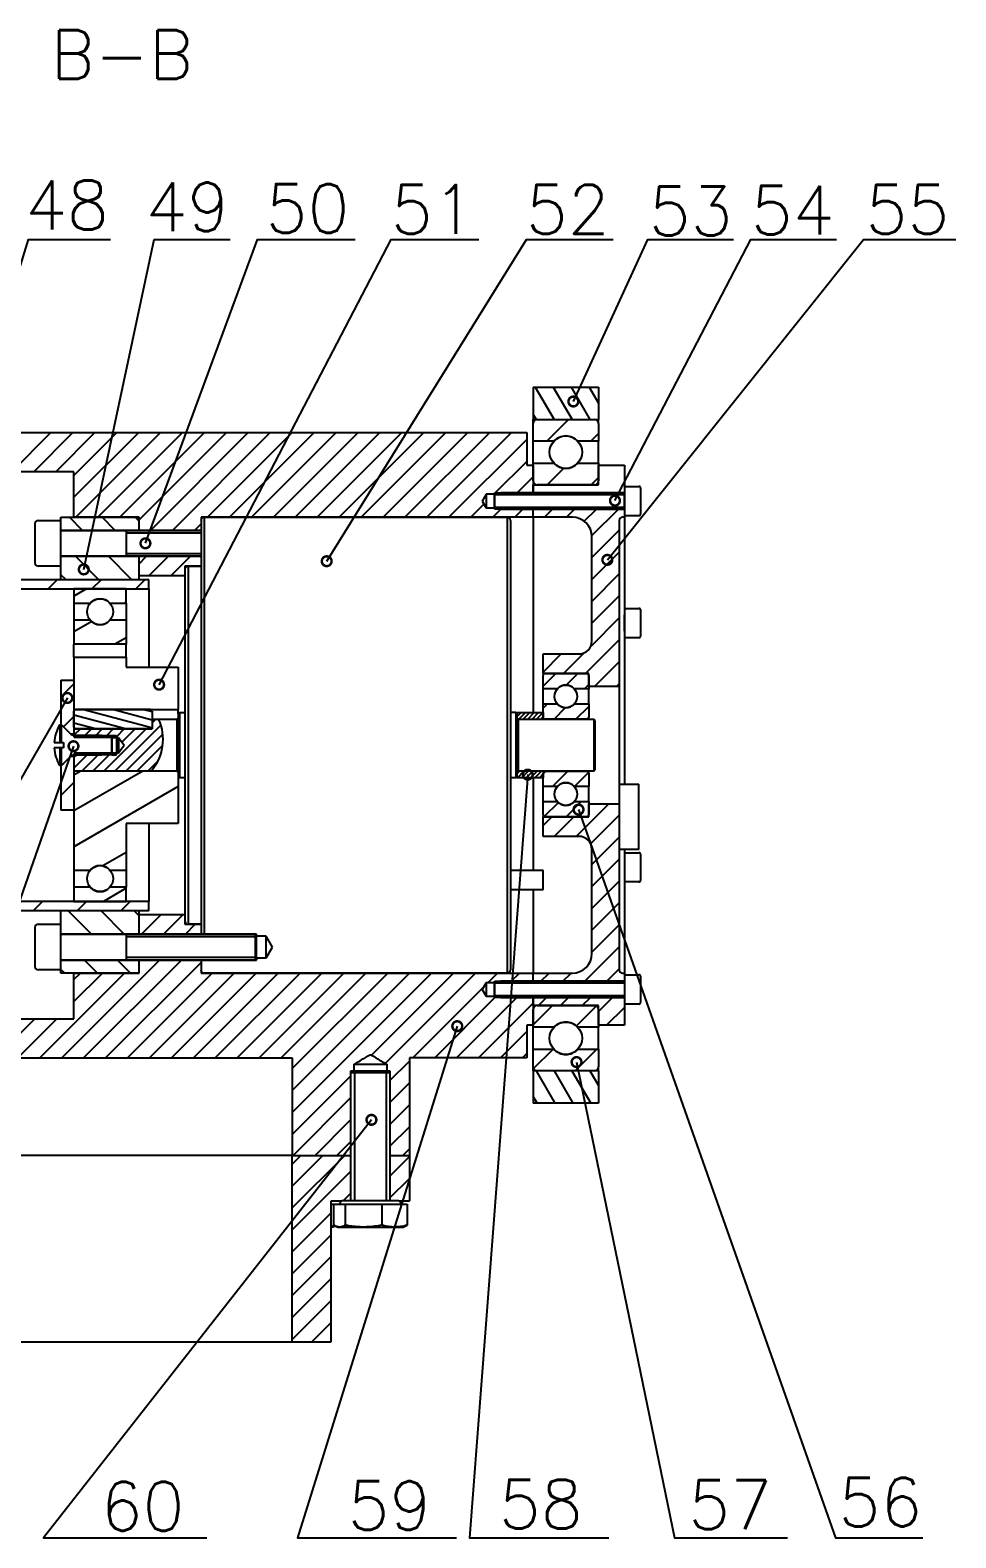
# Model space of a CAD drawing. Header units: millimetres. Extents: x 56 to 1245, y 45 to 886.
# Drawn here: x 394.1 to 488.9, y 575.8 to 730.1 of the extents above; entities that cross this region are included whole.
import ezdxf
from ezdxf.enums import TextEntityAlignment as Align

# ---------------------------------------------------------------- set-up
doc = ezdxf.new("R2010")
doc.units = ezdxf.units.MM
doc.layers.get('0').update_dxf_attribs({"color": 3})
doc.layers.add('细实线', color=3, linetype='Continuous', lineweight=13)
doc.styles.get("Standard").update_dxf_attribs({"font": 'txt', "bigfont": 'gbcbig.shx'})

# ---------------------------------------------------------------- blocks, each defined once
blk = doc.blocks.new('_DotSmall')
at = {"color": 0, "linetype": 'ByBlock', "const_width": 0.5}
blk.add_lwpolyline([(-0.0625, 0, 1), (0.0625, 0, 1)], format="xyb", close=True, dxfattribs=at)

msp = doc.modelspace()

# ---------------------------------------------------------------- linework, layer by layer
at = {"layer": 'Defpoints', "linetype": 'Continuous', "lineweight": -3}
for p, q in [((445.62, 693.58), (452.29, 693.58)), ((445.62, 693.58), (445.62, 690.25)), ((445.83, 693.58), (447.75, 690.25)), ((447.66, 693.58), (449.59, 690.25)), ((449.49, 693.58), (451.42, 690.25)), ((451.33, 693.58), (452.29, 691.92)), ((452.29, 693.58), (452.29, 690.25)), ((445.62, 690.77), (445.92, 690.25)), ((445.62, 690.25), (452.29, 690.25)), ((445.62, 689.85), (445.62, 690.25)), ((446.02, 690.25), (451.89, 690.25)), ((447.01, 688.03), (449.23, 690.25)), ((452.29, 689.85), (452.29, 690.25)), ((363.62, 688.91), (444.95, 688.91)), ((392.26, 684.91), (396.26, 688.91)), ((394.5, 684.91), (398.5, 688.91)), ((396.75, 684.91), (400.75, 688.91)), ((398.62, 684.54), (402.99, 688.91)), ((398.62, 682.3), (405.24, 688.91)), ((398.82, 680.25), (407.48, 688.91)), ((401.06, 680.25), (409.73, 688.91)), ((403.31, 680.25), (411.97, 688.91)), ((405.29, 679.98), (414.22, 688.91)), ((406.46, 678.91), (416.46, 688.91)), ((408.71, 678.91), (418.71, 688.91)), ((412.29, 680.25), (420.95, 688.91)), ((414.53, 680.25), (423.2, 688.91)), ((416.78, 680.25), (425.44, 688.91)), ((419.02, 680.25), (427.69, 688.91)), ((421.27, 680.25), (429.93, 688.91)), ((423.51, 680.25), (432.18, 688.91)), ((425.76, 680.25), (434.42, 688.91)), ((428, 680.25), (436.67, 688.91)), ((430.25, 680.25), (438.91, 688.91)), ((432.49, 680.25), (441.16, 688.91)), ((434.74, 680.25), (443.4, 688.91)), ((444.95, 688.91), (444.95, 685.58)), ((445.62, 688.03), (445.62, 689.85)), ((451.5, 688.03), (452.29, 688.82)), ((452.29, 689.85), (452.29, 688.03)), ((436.98, 680.25), (444.95, 688.22)), ((447.72, 688.03), (445.62, 688.03)), ((445.62, 685.8), (445.62, 688.03)), ((452.29, 688.03), (450.19, 688.03)), ((452.29, 685.8), (452.29, 688.03)), ((441.73, 682.75), (444.95, 685.97)), ((444.95, 685.58), (445.62, 685.58)), ((445.62, 685.8), (447.72, 685.8)), ((445.62, 683.98), (445.62, 685.8)), ((445.62, 685.58), (445.62, 682.75)), ((450.19, 685.8), (452.29, 685.8)), ((452.29, 685.8), (452.29, 683.98)), ((452.29, 685.58), (454.95, 685.58)), ((452.29, 683.58), (452.29, 685.58)), ((454.95, 685.58), (454.95, 682.75)), ((398.62, 684.91), (363.62, 684.91)), ((398.62, 680.25), (398.62, 684.91)), ((443.97, 682.75), (445.62, 684.4)), ((447.05, 683.58), (448.74, 685.27)), ((451.54, 683.58), (452.29, 684.33)), ((440.79, 682.6), (440.38, 681.91)), ((441.62, 682.6), (440.79, 682.6)), ((440.79, 682.6), (440.79, 681.23)), ((441.58, 682.6), (441.62, 682.64)), ((441.62, 682.68), (441.69, 682.75)), ((441.62, 682.68), (441.62, 681.15)), ((441.62, 682.59), (454.95, 682.59)), ((441.69, 682.75), (454.95, 682.75)), ((441.69, 681.08), (441.69, 682.75)), ((445.62, 682.75), (442.29, 682.75)), ((442.29, 682.75), (442.29, 682.6)), ((442.29, 682.59), (442.29, 682.6)), ((445.62, 683.58), (452.29, 683.58)), ((445.62, 682.75), (445.62, 683.58)), ((454.95, 682.75), (445.62, 682.75)), ((451.89, 683.58), (446.02, 683.58)), ((454.95, 683.41), (456.41, 683.41)), ((454.95, 683.41), (454.95, 680.42)), ((454.95, 681.15), (454.95, 682.75)), ((456.62, 680.62), (456.62, 683.21)), ((439.23, 680.25), (440.57, 681.59)), ((440.38, 681.91), (440.79, 681.23)), ((440.79, 681.23), (441.62, 681.23)), ((441.47, 680.25), (442.31, 681.08)), ((454.95, 681.24), (441.62, 681.24)), ((441.69, 681.08), (441.62, 681.15)), ((441.62, 681.15), (441.62, 681.15)), ((454.95, 681.08), (441.69, 681.08)), ((442.29, 681.23), (442.29, 681.24)), ((442.29, 681.23), (442.29, 681.08)), ((442.29, 681.08), (445.62, 681.08)), ((443.72, 680.25), (444.55, 681.08)), ((445.62, 680.25), (445.62, 681.08)), ((445.62, 681.08), (454.95, 681.08)), ((446.76, 680.25), (447.59, 681.08)), ((449.01, 680.25), (449.84, 681.08)), ((450.84, 679.84), (452.09, 681.08)), ((451.62, 678.37), (454.33, 681.08)), ((454.95, 681.08), (454.95, 681.15)), ((454.95, 681.08), (454.95, 680.25)), ((394.62, 679.58), (394.62, 675.58)), ((394.95, 679.91), (397.29, 679.91)), ((397.29, 680.25), (405.29, 680.25)), ((397.29, 679.91), (397.29, 680.25)), ((397.29, 675.25), (397.29, 679.91)), ((399.48, 678.91), (398.15, 680.25)), ((405.29, 680.25), (398.62, 680.25)), ((402.85, 678.91), (401.51, 680.25)), ((405.29, 679.84), (404.88, 680.25)), ((405.29, 678.91), (405.29, 680.25)), ((410.95, 678.91), (411.62, 679.58)), ((411.62, 680.25), (411.62, 678.91)), ((445.62, 680.25), (411.62, 680.25)), ((411.62, 679.91), (411.62, 675.25)), ((411.95, 680.25), (442.95, 680.25)), ((443.29, 679.91), (443.29, 660.25)), ((449.62, 680.25), (445.62, 680.25)), ((445.62, 680.25), (445.62, 660.25)), ((454.42, 679.91), (454.42, 662.91)), ((454.95, 680.25), (454.75, 680.25)), ((454.95, 680.42), (454.95, 680.41)), ((456.41, 680.41), (454.95, 680.41)), ((454.95, 680.25), (454.95, 652.91)), ((397.29, 678.91), (411.62, 678.91)), ((405.29, 678.91), (397.29, 678.91)), ((403.95, 678.91), (403.95, 678.91)), ((403.95, 678.91), (403.95, 676.25)), ((403.95, 678.66), (411.62, 678.66)), ((411.62, 678.91), (405.29, 678.91)), ((451.62, 676.13), (454.42, 678.93)), ((451.62, 667.58), (451.62, 678.25)), ((411.62, 676.25), (397.29, 676.25)), ((397.29, 676.25), (405.29, 676.25)), ((401.14, 673.88), (398.78, 676.25)), ((404.51, 673.88), (402.15, 676.25)), ((411.62, 676.5), (403.95, 676.5)), ((405.29, 674.25), (405.29, 676.25)), ((405.29, 673.88), (405.29, 676.25)), ((405.29, 676.25), (411.62, 676.25)), ((405.29, 675.49), (406.04, 676.25)), ((406.29, 674.25), (408.29, 676.25)), ((408.53, 674.25), (410.53, 676.25)), ((451.62, 673.88), (454.42, 676.68)), ((397.29, 675.25), (394.95, 675.25)), ((397.29, 673.88), (397.29, 675.25)), ((409.95, 675.25), (409.95, 674.25)), ((411.62, 675.25), (409.95, 675.25)), ((409.95, 674.91), (409.95, 660.25)), ((410.29, 675.25), (411.62, 675.25)), ((377.62, 673.88), (406.29, 673.88)), ((395.97, 672.91), (396.94, 673.88)), ((397.78, 673.88), (397.29, 674.37)), ((397.29, 673.88), (405.29, 673.88)), ((400.46, 672.91), (401.43, 673.88)), ((404.95, 672.91), (405.92, 673.88)), ((409.95, 674.25), (405.29, 674.25)), ((406.29, 672.91), (406.29, 673.88)), ((451.62, 671.64), (454.42, 674.44)), ((377.62, 672.91), (406.29, 672.91)), ((403.95, 672.91), (398.62, 672.91)), ((398.62, 672.91), (398.62, 671.46)), ((399.91, 672.91), (398.62, 672.17)), ((398.62, 671.46), (400.28, 671.46)), ((398.62, 671.46), (398.62, 669.7)), ((402.29, 671.46), (403.95, 671.46)), ((403.95, 671.59), (403.74, 671.46)), ((403.95, 671.46), (403.95, 672.91)), ((403.95, 671.46), (403.95, 669.7)), ((406.29, 672.91), (406.29, 664.91)), ((451.62, 669.39), (454.42, 672.19)), ((451.5, 667.03), (454.42, 669.95)), ((454.95, 670.91), (456.41, 670.91)), ((454.95, 668.65), (454.95, 670.25)), ((456.62, 668.13), (456.62, 670.71)), ((400.28, 669.7), (398.62, 669.7)), ((398.62, 669.7), (398.62, 667.25)), ((400.44, 669.56), (398.62, 668.51)), ((403.95, 669.7), (402.29, 669.7)), ((403.95, 669.7), (403.95, 667.25)), ((454.95, 668.58), (454.95, 668.65)), ((403.95, 667.25), (398.62, 667.25)), ((398.62, 665.91), (398.62, 667.25)), ((403.95, 667.92), (402.79, 667.25)), ((403.95, 665.91), (403.95, 667.25)), ((450.97, 664.25), (454.42, 667.7)), ((456.41, 667.91), (454.95, 667.91)), ((456.62, 668.12), (456.62, 668.13)), ((398.62, 665.91), (403.95, 665.91)), ((398.62, 665.91), (398.62, 660.58)), ((403.95, 665.91), (403.95, 664.91)), ((446.62, 666.25), (450.29, 666.25)), ((446.62, 664.25), (446.62, 666.25)), ((446.62, 664.39), (448.48, 666.25)), ((448.72, 664.25), (450.84, 666.37)), ((451.88, 662.91), (454.42, 665.46)), ((403.95, 664.91), (409.29, 664.91)), ((409.29, 664.91), (409.29, 660.58)), ((451.29, 664.25), (446.62, 664.25)), ((446.62, 664.25), (446.62, 664.05)), ((446.62, 662.95), (447.92, 664.25)), ((446.62, 662.69), (446.62, 664.05)), ((446.82, 664.25), (451.09, 664.25)), ((448.99, 663.07), (450.17, 664.25)), ((451.29, 662.91), (451.29, 664.25)), ((451.29, 664.05), (451.29, 662.69)), ((397.29, 663.58), (398.62, 663.58)), ((397.29, 663.58), (397.29, 659.05)), ((398.62, 663.21), (397.29, 661.88)), ((398.62, 663.58), (398.62, 658.05)), ((448.09, 662.69), (446.62, 662.69)), ((446.62, 661.14), (446.62, 662.69)), ((451.29, 662.69), (449.82, 662.69)), ((450.86, 662.69), (451.29, 663.12)), ((454.42, 662.91), (451.29, 662.91)), ((451.29, 661.14), (451.29, 662.69)), ((454.12, 662.91), (454.42, 663.21)), ((454.42, 662.91), (454.42, 650.91)), ((446.62, 661.14), (448.09, 661.14)), ((446.62, 659.78), (446.62, 661.14)), ((446.62, 660.7), (447.06, 661.14)), ((447.75, 659.58), (448.92, 660.76)), ((449.82, 661.14), (451.29, 661.14)), ((449.99, 659.58), (451.29, 660.88)), ((451.29, 661.14), (451.29, 659.78)), ((398.62, 659.85), (397.56, 658.78)), ((398.79, 660.58), (398.62, 660.41)), ((398.62, 660.58), (409.29, 660.58)), ((398.62, 658.75), (398.62, 660.41)), ((403.89, 658.58), (398.62, 659.99)), ((400.82, 658.58), (398.62, 659.17)), ((406.45, 660.58), (398.79, 660.58)), ((406.56, 658.69), (399.49, 660.58)), ((406.62, 659.49), (402.56, 660.58)), ((406.62, 660.32), (405.63, 660.58)), ((406.62, 660.41), (406.45, 660.58)), ((406.62, 660.41), (406.62, 658.75)), ((406.62, 659.58), (409.15, 659.58)), ((406.62, 659.58), (406.62, 658.58)), ((407.01, 659.58), (406.62, 659.19)), ((409.15, 659.58), (409.29, 659.71)), ((409.29, 660.11), (409.29, 660.58)), ((409.42, 660.25), (409.29, 660.11)), ((409.29, 660.11), (409.29, 659.71)), ((409.42, 660.25), (409.95, 660.25)), ((443.95, 660.11), (443.82, 660.25)), ((443.95, 660.25), (446.62, 660.25)), ((443.95, 660.25), (443.95, 659.71)), ((443.95, 659.83), (444.37, 660.25)), ((443.95, 660.11), (443.95, 659.71)), ((443.95, 659.71), (444.09, 659.58)), ((444.09, 659.58), (446.62, 659.58)), ((444.09, 659.58), (451.82, 659.58)), ((444.15, 659.58), (444.82, 660.25)), ((444.6, 659.58), (445.27, 660.25)), ((445.05, 659.58), (445.72, 660.25)), ((445.5, 659.58), (446.17, 660.25)), ((445.95, 659.58), (446.62, 660.25)), ((446.4, 659.58), (446.62, 659.8)), ((446.62, 660.25), (446.62, 659.58)), ((451.09, 659.58), (446.82, 659.58)), ((451.29, 659.58), (451.29, 659.78)), ((451.95, 659.45), (451.82, 659.58)), ((451.95, 654.38), (451.95, 659.45)), ((397.16, 659), (397.32, 659)), ((397.16, 659), (397.16, 657.18)), ((398.26, 658.07), (397.29, 659.05)), ((397.29, 659), (397.29, 659.05)), ((397.32, 659), (397.54, 658.78)), ((397.32, 659), (397.32, 657.18)), ((397.54, 658.8), (398.26, 658.07)), ((397.54, 658.78), (397.54, 658.8)), ((398.62, 658.05), (398.29, 658.05)), ((398.62, 658.75), (398.79, 658.58)), ((398.62, 658.58), (406.62, 658.58)), ((398.62, 658.58), (398.62, 657.92)), ((399.28, 658.58), (398.62, 657.93)), ((398.64, 657.91), (402.5, 657.91)), ((401.42, 657.91), (398.64, 657.91)), ((398.64, 657.73), (402.5, 657.73)), ((406.45, 658.58), (398.79, 658.58)), ((400.4, 658.58), (399.73, 657.91)), ((401.52, 658.58), (400.86, 657.91)), ((406.01, 658.58), (401.68, 654.25)), ((402.64, 658.58), (401.98, 657.91)), ((402.5, 657.91), (402.5, 655.91)), ((402.5, 655.99), (402.5, 657.91)), ((407.52, 658.97), (402.8, 654.25)), ((402.96, 657.77), (402.88, 657.69)), ((403.77, 658.58), (402.96, 657.77)), ((404.89, 658.58), (403.53, 657.22)), ((407.71, 658.04), (403.92, 654.25)), ((406.45, 658.58), (406.62, 658.75)), ((396.59, 657.18), (397.17, 657.18)), ((397.17, 656.65), (396.59, 656.65)), ((397.16, 656.65), (397.16, 654.83)), ((397.17, 657.18), (397.33, 657.18)), ((397.33, 656.65), (397.17, 656.65)), ((397.32, 656.65), (397.32, 654.83)), ((397.33, 657.18), (397.54, 657.18)), ((397.54, 656.65), (397.33, 656.65)), ((397.54, 657.18), (397.54, 656.65)), ((402.5, 656.1), (398.64, 656.1)), ((407.7, 656.9), (405.05, 654.25)), ((397.32, 654.83), (397.16, 654.83)), ((397.29, 654.78), (398.26, 655.76)), ((397.29, 654.78), (397.29, 654.83)), ((397.29, 654.78), (397.29, 650.25)), ((397.54, 655.05), (397.32, 654.83)), ((398.26, 655.76), (397.54, 655.03)), ((397.54, 655.03), (397.54, 655.05)), ((398.29, 655.78), (398.62, 655.78)), ((398.62, 655.91), (398.62, 654.38)), ((399.98, 655.91), (398.62, 654.56)), ((398.86, 655.91), (398.62, 655.68)), ((398.62, 655.78), (398.62, 650.25)), ((402.5, 655.91), (398.64, 655.91)), ((398.64, 655.91), (401.42, 655.91)), ((401.1, 655.91), (399.43, 654.25)), ((402.22, 655.91), (400.56, 654.25)), ((402.5, 655.91), (402.5, 655.99)), ((407.21, 655.29), (406.17, 654.25)), ((398.62, 653.11), (397.29, 651.78)), ((398.62, 654.38), (398.75, 654.25)), ((398.62, 654.25), (398.62, 644.13)), ((409.15, 654.25), (398.62, 654.25)), ((405.67, 654.25), (398.62, 650.18)), ((399.32, 654.25), (398.62, 653.84)), ((409.15, 654.25), (398.75, 654.25)), ((409.29, 654.11), (409.15, 654.25)), ((409.29, 654.11), (409.29, 648.91)), ((409.29, 654.11), (409.29, 653.71)), ((409.29, 653.71), (409.42, 653.58)), ((409.95, 653.58), (409.42, 653.58)), ((409.95, 653.58), (409.95, 638.91)), ((443.29, 653.58), (443.29, 633.91)), ((443.82, 653.58), (443.29, 653.58)), ((443.82, 653.58), (443.95, 653.71)), ((444.09, 654.25), (443.95, 654.11)), ((443.95, 653.99), (444.21, 654.25)), ((443.95, 654.11), (443.95, 653.58)), ((443.95, 654.11), (443.95, 653.71)), ((446.62, 653.58), (443.95, 653.58)), ((443.99, 653.58), (444.66, 654.25)), ((446.62, 654.25), (444.09, 654.25)), ((451.82, 654.25), (444.09, 654.25)), ((444.44, 653.58), (445.11, 654.25)), ((444.89, 653.58), (445.56, 654.25)), ((445.34, 653.58), (446.01, 654.25)), ((445.62, 653.58), (445.62, 644.11)), ((445.79, 653.58), (446.45, 654.25)), ((446.24, 653.58), (446.62, 653.97)), ((446.62, 654.25), (446.62, 653.58)), ((446.62, 653.97), (446.9, 654.25)), ((446.62, 652.69), (446.62, 654.05)), ((446.82, 654.25), (451.09, 654.25)), ((447.59, 652.69), (449.15, 654.25)), ((449.84, 652.69), (451.27, 654.13)), ((451.29, 654.05), (451.29, 654.25)), ((451.29, 654.05), (451.29, 652.69)), ((451.82, 654.25), (451.95, 654.38)), ((409.29, 652.67), (398.62, 646.51)), ((446.62, 651.14), (446.62, 652.69)), ((448.09, 652.69), (446.62, 652.69)), ((451.29, 652.69), (449.82, 652.69)), ((451.29, 651.14), (451.29, 652.69)), ((454.42, 652.91), (456.42, 652.91)), ((456.42, 646.69), (456.42, 652.91)), ((398.62, 650.25), (397.29, 650.25)), ((446.62, 651.14), (448.09, 651.14)), ((446.62, 649.78), (446.62, 651.14)), ((446.74, 649.6), (448.19, 651.04)), ((448.97, 649.58), (450.53, 651.14)), ((449.82, 651.14), (451.29, 651.14)), ((450.02, 647.58), (453.35, 650.91)), ((451.29, 651.14), (451.29, 649.78)), ((451.29, 650.91), (454.42, 650.91)), ((451.29, 649.58), (451.29, 650.91)), ((454.42, 650.91), (454.42, 633.91)), ((403.95, 648.91), (403.95, 644.13)), ((409.29, 648.91), (403.95, 648.91)), ((406.29, 648.91), (406.29, 640.91)), ((409.29, 649), (409.14, 648.91)), ((446.62, 649.78), (446.62, 649.58)), ((446.62, 649.58), (451.29, 649.58)), ((446.62, 647.58), (446.62, 649.58)), ((446.62, 648.68), (447.53, 649.58)), ((451.09, 649.58), (446.82, 649.58)), ((447.77, 647.58), (449.77, 649.58)), ((451.49, 646.82), (454.42, 649.74)), ((450.29, 647.58), (446.62, 647.58)), ((451.62, 644.7), (454.42, 647.5)), ((403.95, 645.92), (401.58, 644.55)), ((451.62, 635.58), (451.62, 646.25)), ((451.62, 642.45), (454.42, 645.25)), ((456.42, 646.25), (454.42, 646.25)), ((454.95, 646.25), (454.95, 633.58)), ((454.95, 645.91), (456.41, 645.91)), ((456.42, 646.25), (456.42, 646.69)), ((456.62, 643.14), (456.62, 645.71)), ((398.62, 644.13), (400.28, 644.13)), ((398.62, 644.13), (398.62, 642.37)), ((402.29, 644.13), (403.95, 644.13)), ((403.95, 644.13), (403.95, 642.37)), ((443.29, 644.11), (446.62, 644.11)), ((446.62, 642.11), (446.62, 644.11)), ((400.28, 642.37), (398.62, 642.37)), ((398.62, 642.37), (398.62, 640.91)), ((403.95, 642.26), (401.63, 640.91)), ((403.95, 642.37), (402.29, 642.37)), ((403.95, 640.91), (403.95, 642.37)), ((446.62, 642.11), (443.29, 642.11)), ((445.62, 642.11), (445.62, 633.58)), ((451.62, 640.21), (454.42, 643.01)), ((456.41, 642.91), (454.95, 642.91)), ((456.62, 643.12), (456.62, 643.14)), ((406.29, 640.91), (377.62, 640.91)), ((394.44, 639.95), (395.4, 640.91)), ((398.62, 640.91), (403.95, 640.91)), ((398.93, 639.95), (399.89, 640.91)), ((403.42, 639.95), (404.38, 640.91)), ((406.29, 639.95), (406.29, 640.91)), ((451.62, 637.96), (454.42, 640.76)), ((406.29, 639.95), (377.62, 639.95)), ((405.29, 639.95), (397.29, 639.95)), ((397.29, 638.58), (397.29, 639.95)), ((400.4, 637.58), (398.03, 639.95)), ((403.77, 637.58), (401.4, 639.95)), ((405.29, 639.43), (404.77, 639.95)), ((405.29, 637.58), (405.29, 639.95)), ((405.29, 639.58), (409.95, 639.58)), ((405.29, 637.58), (405.29, 639.58)), ((405.29, 639.57), (405.3, 639.58)), ((405.54, 637.58), (407.54, 639.58)), ((407.79, 637.58), (409.79, 639.58)), ((409.95, 639.58), (409.95, 638.58)), ((394.62, 638.25), (394.62, 634.25)), ((394.95, 638.58), (397.29, 638.58)), ((397.29, 633.91), (397.29, 638.58)), ((397.29, 637.58), (417.15, 637.58)), ((405.29, 637.58), (397.29, 637.58)), ((403.95, 637.58), (403.95, 637.58)), ((403.95, 637.58), (403.95, 634.91)), ((411.62, 637.58), (405.29, 637.58)), ((409.95, 638.58), (411.62, 638.58)), ((410.03, 637.58), (411.03, 638.58)), ((411.62, 638.58), (410.29, 638.58)), ((411.62, 638.58), (411.62, 637.58)), ((417.29, 637.58), (411.62, 637.58)), ((417.15, 637.58), (417.29, 637.45)), ((417.15, 637.58), (417.15, 634.91)), ((451.62, 635.72), (454.42, 638.52)), ((403.95, 637.33), (417.29, 637.33)), ((417.29, 635.05), (417.29, 637.45)), ((418.29, 637.35), (417.29, 637.35)), ((418.95, 636.25), (418.29, 637.35)), ((418.29, 635.15), (418.29, 637.35)), ((418.29, 635.15), (418.95, 636.25)), ((450.9, 632.75), (454.42, 636.27)), ((417.15, 634.91), (397.29, 634.91)), ((397.29, 634.91), (405.29, 634.91)), ((397.36, 624.91), (407.36, 634.91)), ((399.61, 624.91), (409.61, 634.91)), ((401.03, 633.58), (399.7, 634.91)), ((401.86, 624.91), (411.62, 634.68)), ((404.4, 633.58), (403.07, 634.91)), ((417.29, 635.17), (403.95, 635.17)), ((405.29, 633.58), (405.29, 634.91)), ((405.29, 634.91), (411.62, 634.91)), ((411.62, 634.91), (411.62, 633.58)), ((411.62, 634.91), (411.62, 633.91)), ((411.62, 634.91), (417.29, 634.91)), ((417.29, 635.05), (417.15, 634.91)), ((417.29, 635.15), (418.29, 635.15)), ((397.29, 633.91), (394.95, 633.91)), ((395.12, 624.91), (403.79, 633.58)), ((397.67, 633.58), (397.29, 633.96)), ((397.29, 633.58), (397.29, 633.91)), ((405.29, 633.58), (397.29, 633.58)), ((398.62, 633.58), (405.29, 633.58)), ((398.62, 628.91), (398.62, 633.58)), ((398.62, 632.91), (399.3, 633.58)), ((398.62, 630.66), (401.54, 633.58)), ((404.1, 624.91), (412.77, 633.58)), ((406.35, 624.91), (415.01, 633.58)), ((408.59, 624.91), (417.26, 633.58)), ((410.84, 624.91), (419.5, 633.58)), ((411.62, 633.58), (445.62, 633.58)), ((442.95, 633.58), (411.95, 633.58)), ((413.08, 624.91), (421.75, 633.58)), ((415.33, 624.91), (423.99, 633.58)), ((417.57, 624.91), (426.24, 633.58)), ((419.82, 624.91), (428.48, 633.58)), ((420.95, 623.81), (430.73, 633.58)), ((420.95, 621.56), (432.97, 633.58)), ((420.95, 619.32), (435.22, 633.58)), ((429.06, 625.18), (437.46, 633.58)), ((430.47, 624.34), (439.71, 633.58)), ((440.97, 632.6), (441.95, 633.58)), ((443.36, 632.75), (444.2, 633.58)), ((445.62, 633.58), (449.62, 633.58)), ((445.62, 632.75), (445.62, 633.58)), ((446.41, 632.75), (447.24, 633.58)), ((448.65, 632.75), (449.49, 633.58)), ((453.14, 632.75), (454.42, 634.03)), ((454.75, 633.58), (454.95, 633.58)), ((454.95, 633.58), (454.95, 633.41)), ((454.95, 633.41), (456.41, 633.41)), ((454.95, 633.41), (454.95, 630.44)), ((456.62, 630.65), (456.62, 633.21)), ((433.29, 624.91), (440.51, 632.14)), ((440.79, 632.6), (440.38, 631.91)), ((440.38, 631.91), (440.79, 631.23)), ((441.62, 632.6), (440.79, 632.6)), ((440.79, 632.6), (440.79, 631.23)), ((441.62, 632.68), (441.69, 632.75)), ((441.62, 632.68), (441.62, 631.16)), ((441.62, 632.59), (454.95, 632.59)), ((441.69, 632.75), (454.95, 632.75)), ((441.69, 631.1), (441.69, 632.75)), ((445.62, 632.75), (442.29, 632.75)), ((442.29, 632.75), (442.29, 632.6)), ((442.29, 632.59), (442.29, 632.6)), ((445.61, 632.75), (445.62, 632.76)), ((454.95, 632.75), (445.62, 632.75)), ((435.53, 624.91), (441.7, 631.08)), ((437.78, 624.91), (443.94, 631.08)), ((440.02, 624.91), (445.62, 630.51)), ((440.79, 631.23), (441.62, 631.23)), ((454.95, 631.24), (441.62, 631.24)), ((441.62, 631.16), (441.62, 631.15)), ((441.69, 631.08), (441.62, 631.15)), ((441.69, 631.08), (441.69, 631.1)), ((454.95, 631.08), (441.69, 631.08)), ((442.29, 631.23), (442.29, 631.24)), ((442.29, 631.23), (442.29, 631.08)), ((442.29, 631.08), (445.62, 631.08)), ((445.62, 630.25), (445.62, 631.08)), ((445.62, 631.08), (445.62, 628.25)), ((445.62, 631.08), (454.95, 631.08)), ((452.29, 630.25), (445.62, 630.25)), ((445.62, 628.27), (447.6, 630.25)), ((445.62, 628.03), (445.62, 629.85)), ((446.02, 630.25), (451.89, 630.25)), ((446.15, 630.25), (446.99, 631.08)), ((448.4, 630.25), (449.23, 631.08)), ((450.03, 628.18), (452.05, 630.21)), ((450.64, 630.25), (451.48, 631.08)), ((452.29, 629.65), (453.72, 631.08)), ((452.29, 628.25), (452.29, 630.25)), ((452.29, 629.85), (452.29, 628.03)), ((453.13, 628.25), (454.95, 630.07)), ((454.95, 631.08), (454.95, 628.25)), ((454.95, 630.44), (454.95, 630.41)), ((456.41, 630.41), (454.95, 630.41)), ((456.62, 630.62), (456.62, 630.65)), ((363.62, 628.91), (398.62, 628.91)), ((390.63, 624.91), (394.63, 628.91)), ((392.87, 624.91), (396.87, 628.91)), ((444.95, 628.25), (444.95, 624.91)), ((445.62, 628.25), (444.95, 628.25)), ((445.6, 628.25), (445.62, 628.27)), ((454.95, 628.25), (452.29, 628.25)), ((442.27, 624.91), (444.95, 627.6)), ((445.62, 625.8), (445.62, 628.03)), ((447.72, 628.03), (445.62, 628.03)), ((452.29, 628.03), (450.19, 628.03)), ((452.29, 625.8), (452.29, 628.03)), ((444.51, 624.91), (444.95, 625.36)), ((445.62, 625.8), (447.72, 625.8)), ((445.62, 623.98), (445.62, 625.8)), ((445.66, 623.82), (447.65, 625.8)), ((449.91, 623.58), (452.14, 625.8)), ((450.19, 625.8), (452.29, 625.8)), ((452.29, 625.8), (452.29, 623.98)), ((420.95, 624.91), (420.95, 614.91)), ((427.29, 623.58), (427.29, 624.25)), ((427.29, 624.25), (430.62, 624.25)), ((430.62, 624.25), (430.62, 623.58)), ((430.95, 622.58), (432.95, 624.58)), ((444.95, 624.91), (432.95, 624.91)), ((432.95, 624.91), (432.95, 614.91)), ((445.62, 623.58), (445.62, 623.98)), ((452.29, 623.58), (452.29, 623.98)), ((420.95, 617.07), (426.95, 623.07)), ((428.53, 623.38), (426.95, 623.38)), ((426.95, 614.91), (426.95, 622.91)), ((426.95, 622.91), (426.95, 622.91)), ((427.15, 623.58), (428.57, 623.58)), ((427.32, 623.58), (427.32, 610.25)), ((430.95, 623.38), (428.53, 623.38)), ((428.57, 623.58), (430.75, 623.58)), ((430.59, 610.25), (430.59, 623.58)), ((430.95, 622.91), (430.95, 614.91)), ((430.95, 622.91), (430.95, 622.91)), ((430.95, 620.34), (432.95, 622.34)), ((452.29, 623.58), (445.62, 623.58)), ((445.62, 623.58), (445.62, 620.25)), ((445.92, 623.58), (447.84, 620.25)), ((451.89, 623.58), (446.02, 623.58)), ((447.75, 623.58), (449.67, 620.25)), ((449.58, 623.58), (451.51, 620.25)), ((451.41, 623.58), (452.29, 622.07)), ((452.29, 623.58), (452.29, 620.25)), ((421.04, 614.91), (426.95, 620.83)), ((445.62, 620.92), (446.01, 620.25)), ((430.95, 618.09), (432.95, 620.09)), ((452.29, 620.25), (445.62, 620.25)), ((423.29, 614.91), (426.95, 618.58)), ((430.95, 615.85), (432.95, 617.85)), ((425.53, 614.91), (426.95, 616.34)), ((420.95, 614.91), (387.62, 614.91)), ((420.95, 595.83), (420.95, 614.91)), ((420.95, 614.91), (426.95, 614.91)), ((420.95, 614.03), (421.84, 614.91)), ((420.95, 611.78), (424.08, 614.91)), ((420.95, 609.54), (426.33, 614.91)), ((426.95, 610.25), (426.95, 614.91)), ((430.95, 614.91), (430.95, 610.25)), ((430.95, 614.91), (432.95, 614.91)), ((430.95, 612.8), (432.95, 614.8)), ((432.27, 614.91), (432.95, 615.6)), ((432.95, 614.91), (432.95, 610.25)), ((420.95, 607.29), (426.95, 613.3)), ((430.95, 610.56), (432.95, 612.56)), ((424.95, 595.83), (424.95, 610.25)), ((424.95, 610.25), (426.04, 610.25)), ((424.95, 609.91), (425.19, 609.91)), ((425.19, 609.91), (425.19, 607.77)), ((425.19, 609.91), (426.36, 609.91)), ((426.04, 610.25), (425.71, 609.91)), ((431.87, 610.25), (426.04, 610.25)), ((426.15, 610.25), (426.95, 611.05)), ((426.36, 609.91), (426.36, 607.77)), ((426.36, 609.91), (430.12, 609.91)), ((430.12, 609.91), (430.12, 607.77)), ((430.12, 609.91), (432.71, 609.91)), ((432.2, 609.91), (431.87, 610.25)), ((431.87, 610.25), (432.95, 610.25)), ((432.71, 609.91), (432.71, 607.77)), ((432.89, 610.25), (432.95, 610.31)), ((420.95, 605.05), (424.95, 609.05)), ((420.95, 602.8), (424.95, 606.8)), ((425.03, 607.58), (424.95, 607.58)), ((425.03, 607.58), (425.34, 607.69)), ((425.46, 607.64), (425.62, 607.58)), ((425.62, 607.58), (425.78, 607.58)), ((425.78, 607.58), (428.24, 607.58)), ((428.24, 607.58), (431.42, 607.58)), ((431.42, 607.58), (432.29, 607.58)), ((432.29, 607.58), (432.45, 607.64)), ((432.45, 607.65), (432.71, 607.77)), ((420.95, 600.56), (424.95, 604.56)), ((420.95, 598.31), (424.95, 602.31)), ((420.95, 596.07), (424.95, 600.07)), ((422.96, 595.83), (424.95, 597.82))]:
    msp.add_line(p, q, dxfattribs=at)
at = {"layer": 'Defpoints', "lineweight": -3}
for p, q in [((411.95, 680.25), (411.95, 637.58)), ((442.95, 680.25), (442.95, 633.58)), ((410.29, 675.25), (410.29, 638.58)), ((411.62, 675.25), (411.62, 638.58)), ((409.15, 659.58), (409.15, 654.25)), ((409.29, 659.71), (409.29, 654.11)), ((409.42, 660.25), (409.42, 653.58)), ((409.95, 660.25), (409.95, 653.58)), ((443.82, 660.25), (443.29, 660.25)), ((443.29, 660.25), (443.29, 653.58)), ((443.82, 660.25), (443.82, 653.58)), ((443.95, 659.71), (443.95, 654.11)), ((444.09, 659.58), (444.09, 654.25)), ((451.82, 659.58), (451.82, 654.25)), ((398.64, 657.73), (398.64, 657.91)), ((402.5, 657.91), (402.96, 657.91)), ((402.5, 657.69), (403.19, 657.69)), ((402.96, 657.69), (402.96, 657.91)), ((402.96, 657.69), (402.96, 656.14)), ((402.96, 657.69), (403.19, 657.69)), ((403.19, 657.69), (403.19, 656.14)), ((403.19, 657.69), (403.76, 656.91)), ((398.64, 656.1), (398.64, 655.91)), ((402.5, 656.14), (403.19, 656.14)), ((402.96, 655.91), (402.96, 656.14)), ((402.96, 656.14), (403.19, 656.14)), ((403.19, 656.14), (403.76, 656.91)), ((402.5, 655.91), (402.96, 655.91)), ((417.29, 637.33), (417.29, 637.58)), ((417.29, 635.15), (417.29, 634.91)), ((426.95, 623.38), (427.15, 623.58)), ((426.95, 623.38), (426.95, 623.58)), ((426.95, 623.58), (427.15, 623.58)), ((426.95, 610.25), (426.95, 623.38)), ((430.75, 623.58), (430.95, 623.38)), ((430.75, 623.58), (430.95, 623.58)), ((430.95, 623.58), (430.95, 623.38)), ((430.95, 623.38), (430.95, 610.25)), ((387.62, 595.83), (420.95, 595.83)), ((420.95, 595.83), (424.95, 595.83))]:
    msp.add_line(p, q, dxfattribs=at)
for points in [[(383.12, 673.42), (393.96, 708.69), (402.36, 708.69)], [(399.62, 674.91), (406.83, 708.69), (414.59, 708.69)], [(405.93, 677.58), (417.41, 708.69), (427.38, 708.69)], [(407.33, 663.11), (431.07, 708.69), (440.04, 708.69)], [(424.48, 675.75), (444.92, 708.69), (453.78, 708.69)], [(449.72, 692.1), (457.33, 708.69), (466.1, 708.69)], [(453.2, 675.89), (479.4, 708.69), (488.86, 708.69)], [(453.98, 681.95), (467.88, 708.69), (476.66, 708.69)], [(397.94, 661.75), (348.47, 575.76), (367.13, 575.76)], [(398.57, 656.81), (370.3, 575.76), (384.42, 575.76)], [(445.05, 653.9), (439.09, 575.76), (453.36, 575.76)], [(450.25, 650.32), (476.56, 575.76), (485.49, 575.76)], [(437.84, 628.15), (421.48, 575.76), (437.77, 575.76)], [(450.05, 624.47), (460.07, 575.76), (471.62, 575.76)], [(429.06, 618.56), (395.49, 575.76), (412.21, 575.76)]]:
    msp.add_lwpolyline(points, dxfattribs=at)
for centre, radius in [((448.95, 686.91), 1.66), ((401.29, 670.58), 1.33), ((448.95, 661.91), 1.16), ((448.95, 651.91), 1.16), ((401.29, 643.25), 1.33), ((448.95, 626.91), 1.66)]:
    msp.add_circle(centre, radius, dxfattribs=at)
at = {"layer": 'Defpoints', "linetype": 'Continuous', "lineweight": -3}
for centre, radius, start, end in [((446.02, 689.85), 0.4, 90, 180), ((451.89, 689.85), 0.4, 0, 90), ((448.95, 686.91), 1.66, 42.0165, 137.9835), ((448.95, 686.91), 1.66, 222.0165, 317.9835), ((446.02, 683.98), 0.4, 180, 270), ((451.89, 683.98), 0.4, 270, 0), ((456.41, 683.21), 0.208, 0, 90), ((394.95, 679.58), 0.333, 90, 180), ((411.95, 679.91), 0.333, 90, 180), ((442.95, 679.91), 0.333, 0, 90), ((449.62, 678.25), 2, 0, 90), ((454.75, 679.91), 0.333, 90, 180), ((456.41, 680.62), 0.208, 270, 0), ((394.95, 675.58), 0.333, 180, 270), ((410.29, 674.91), 0.333, 90, 180), ((401.29, 670.58), 1.33, 41.1859, 138.8141), ((456.41, 670.71), 0.208, 0, 90), ((401.29, 670.58), 1.33, 221.1859, 318.8141), ((450.29, 667.58), 1.33, 270, 0), ((456.41, 668.12), 0.208, 270, 0), ((446.82, 664.05), 0.2, 90, 180), ((451.09, 664.05), 0.2, 0, 90), ((448.95, 661.91), 1.16, 42.1055, 137.8945), ((448.95, 661.91), 1.16, 222.1055, 317.8945), ((446.82, 659.78), 0.2, 180, 270), ((451.09, 659.78), 0.2, 270, 0), ((400.57, 656.91), 3.99, 148.5395, 176.1689), ((398.64, 658.45), 0.533, 225, 270), ((400.57, 656.91), 3.99, 183.8311, 211.4605), ((398.64, 655.38), 0.533, 90, 135), ((446.82, 654.05), 0.2, 90, 180), ((448.95, 651.91), 1.16, 42.1055, 137.8945), ((451.09, 654.05), 0.2, 0, 90), ((448.95, 651.91), 1.16, 222.1055, 317.8945), ((446.82, 649.78), 0.2, 180, 270), ((451.09, 649.78), 0.2, 270, 0), ((450.29, 646.25), 1.33, 0, 90), ((456.41, 645.71), 0.208, 0, 90), ((401.29, 643.25), 1.33, 41.1859, 138.8141), ((401.29, 643.25), 1.33, 221.1859, 318.8141), ((456.41, 643.12), 0.208, 270, 0), ((394.95, 638.25), 0.333, 90, 180), ((410.29, 638.91), 0.333, 180, 270), ((449.62, 635.58), 2, 270, 0), ((394.95, 634.25), 0.333, 180, 270), ((411.95, 633.91), 0.333, 180, 270), ((442.95, 633.91), 0.333, 270, 0), ((454.75, 633.91), 0.333, 180, 270), ((456.41, 633.21), 0.208, 0, 90), ((446.02, 629.85), 0.4, 90, 180), ((451.89, 629.85), 0.4, 0, 90), ((456.41, 630.62), 0.208, 270, 0), ((448.95, 626.91), 1.66, 42.0165, 137.9835), ((448.95, 626.91), 1.66, 222.0165, 317.9835), ((446.02, 623.98), 0.4, 180, 270), ((451.89, 623.98), 0.4, 270, 0)]:
    msp.add_arc(centre, radius, start, end, dxfattribs=at)
at = {"layer": 'Defpoints', "lineweight": -3}
msp.add_arc((402.82, 657.51), 4.92, 318.4936, 24.9408, dxfattribs=at)
at = {"layer": 'Defpoints', "linetype": 'Continuous', "lineweight": -3}
msp.add_ellipse((404.29, 656.91), major_axis=(19235.35, 0), ratio=0.001664, start_param=4.711523, end_param=4.713255, dxfattribs=at)
msp.add_ellipse((404.29, 656.91), major_axis=(19235.35, 0), ratio=0.001664, start_param=4.711523, end_param=4.713255, dxfattribs=at)
for points, knots in [([(427.29, 624.25), (427.56, 624.41), (427.96, 624.65), (428.44, 624.94), (428.69, 625.09), (428.82, 625.17), (428.89, 625.2), (428.93, 625.22), (428.96, 625.23), (429.03, 625.2), (429.26, 625.06), (429.8, 624.74), (430.3, 624.44), (430.62, 624.25)], [0, 0, 0, 0, 0.242927, 0.368558, 0.433578, 0.46736, 0.48517, 0.494983, 0.501762, 0.510609, 0.550099, 0.707232, 1, 1, 1, 1]), ([(427.29, 624.25), (427.56, 624.41), (427.96, 624.65), (428.44, 624.94), (428.69, 625.09), (428.82, 625.17), (428.89, 625.2), (428.93, 625.22), (428.96, 625.23), (429.03, 625.2), (429.26, 625.06), (429.8, 624.74), (430.3, 624.44), (430.62, 624.25)], [0, 0, 0, 0, 0.242927, 0.368558, 0.433578, 0.46736, 0.48517, 0.494983, 0.501762, 0.510609, 0.550099, 0.707232, 1, 1, 1, 1]), ([(425.31, 607.71), (425.28, 607.7), (425.16, 607.67), (425.04, 607.65), (424.95, 607.64)], [0, 0, 0, 0, 0.236842, 1, 1, 1, 1]), ([(425.3, 607.71), (425.28, 607.7), (425.16, 607.67), (425.04, 607.65), (424.95, 607.64)], [0.0052557, 0.0052557, 0.0052557, 0.0052557, 0.2368421, 1, 1, 1, 1]), ([(425.78, 607.58), (425.74, 607.58), (425.64, 607.59), (425.5, 607.62), (425.35, 607.68), (425.25, 607.74), (425.19, 607.77)], [0, 0, 0, 0, 0.217736, 0.477898, 0.738694, 1, 1, 1, 1]), ([(425.78, 607.58), (425.74, 607.58), (425.64, 607.59), (425.5, 607.62), (425.39, 607.66), (425.34, 607.69), (425.34, 607.69)], [0, 0, 0, 0, 0.2177358, 0.4778978, 0.7386945, 0.7535226, 0.7535226, 0.7535226, 0.7535226]), ([(426.36, 607.77), (426.26, 607.71), (426.07, 607.61), (425.87, 607.59), (425.78, 607.58)], [0, 0, 0, 0, 0.516077, 1, 1, 1, 1]), ([(426.36, 607.77), (426.26, 607.71), (426.07, 607.61), (425.87, 607.59), (425.78, 607.58)], [0, 0, 0, 0, 0.516077, 1, 1, 1, 1]), ([(428.24, 607.58), (428.12, 607.58), (427.89, 607.59), (427.54, 607.61), (427.18, 607.64), (426.79, 607.69), (426.52, 607.74), (426.36, 607.77)], [0, 0, 0, 0, 0.186128, 0.372535, 0.559703, 0.747088, 1, 1, 1, 1]), ([(428.24, 607.58), (428.12, 607.58), (427.89, 607.59), (427.54, 607.61), (427.18, 607.64), (426.79, 607.69), (426.52, 607.74), (426.36, 607.77)], [0, 0, 0, 0, 0.186128, 0.372535, 0.559703, 0.747088, 1, 1, 1, 1]), ([(430.12, 607.77), (430.1, 607.77), (429.94, 607.74), (429.62, 607.68), (429.16, 607.63), (428.7, 607.59), (428.39, 607.58), (428.24, 607.58)], [0, 0, 0, 0, 0.0269625, 0.2691492, 0.5116812, 0.7555473, 1, 1, 1, 1]), ([(430.12, 607.77), (430.1, 607.77), (429.94, 607.74), (429.62, 607.68), (429.16, 607.63), (428.7, 607.59), (428.39, 607.58), (428.24, 607.58)], [0, 0, 0, 0, 0.0269625, 0.2691492, 0.5116812, 0.7555473, 1, 1, 1, 1]), ([(431.42, 607.58), (431.32, 607.58), (431.11, 607.59), (430.79, 607.62), (430.46, 607.68), (430.23, 607.74), (430.12, 607.77)], [0, 0, 0, 0, 0.217736, 0.477898, 0.738694, 1, 1, 1, 1]), ([(431.42, 607.58), (431.32, 607.58), (431.11, 607.59), (430.79, 607.62), (430.46, 607.68), (430.23, 607.74), (430.12, 607.77)], [0, 0, 0, 0, 0.217736, 0.477898, 0.738694, 1, 1, 1, 1]), ([(432.71, 607.77), (432.49, 607.71), (432.06, 607.61), (431.63, 607.59), (431.42, 607.58)], [0, 0, 0, 0, 0.516077, 1, 1, 1, 1]), ([(432.71, 607.77), (432.49, 607.71), (432.06, 607.61), (431.63, 607.59), (431.42, 607.58)], [0, 0, 0, 0, 0.516077, 1, 1, 1, 1])]:
    msp.add_open_spline(points, degree=3, knots=knots, dxfattribs=at)
for points in [[(425.3, 607.71), (425.27, 607.73), (425.23, 607.75), (425.19, 607.77)], [(425.34, 607.69), (425.33, 607.7), (425.32, 607.7), (425.3, 607.71)], [(425.31, 607.71), (425.31, 607.71), (425.31, 607.71), (425.3, 607.71)]]:
    msp.add_open_spline(points, degree=3, dxfattribs=at)

# ---------------------------------------------------------------- block references
at = {"layer": 'Defpoints', "lineweight": -3, "xscale": 2, "yscale": 2, "zscale": 2}
for p, rotation in [((449.72, 692.1), 245.3722405140257), ((453.98, 681.95), 242.5460537573532), ((405.93, 677.58), 249.7529880472208), ((424.48, 675.75), 238.1798395870092), ((453.2, 675.89), 231.3914370497617), ((399.62, 674.91), 257.9514349632486), ((407.33, 663.11), 242.4963305959321), ((397.94, 661.75), 60.0872762889738), ((398.57, 656.81), 70.77115082485894), ((445.05, 653.9), 85.63982881835985), ((450.25, 650.32), 109.4372876778758), ((437.84, 628.15), 72.66115463845571), ((450.05, 624.47), 101.620024941663), ((429.06, 618.56), 51.88880616929865)]:
    msp.add_blockref('_DotSmall', p, dxfattribs=dict(at, rotation=rotation))

# ---------------------------------------------------------------- texts
at = {"layer": 'Defpoints'}
msp.add_text('B-B', height=5, dxfattribs=at).set_placement((396.23, 725.12))
at = {"layer": 'Defpoints', "lineweight": -3}
for s, p in [('48', (397.9, 712.21)), ('49', (410.22, 712.03)), ('50', (422.52, 711.86)), ('51', (435.34, 711.77)), ('52', (449.15, 711.77)), ('53', (461.73, 711.6)), ('54', (472.16, 711.69)), ('55', (483.91, 711.78)), ('60', (405.64, 578.99)), ('59', (430.91, 579.07)), ('58', (446.39, 579.22)), ('57', (465.77, 579.16)), ('56', (481.14, 579.41))]:
    msp.add_text(s, height=5, dxfattribs=at).set_placement(p, align=Align.MIDDLE_CENTER)
at = {"layer": '细实线', "char_height": 3.5, "width": 5, "attachment_point": 1}
for insert in [(413.32, 710.44), (425.82, 710.44), (438.38, 710.44), (435.73, 709.67)]:
    msp.add_mtext('\\A1;', dxfattribs=dict(at, insert=insert))
at = {"layer": '细实线', "insert": (441.83, 710.44), "char_height": 3.5, "attachment_point": 1}
msp.add_mtext('\\A1;', dxfattribs=at)

doc.saveas('drawing.dxf')
